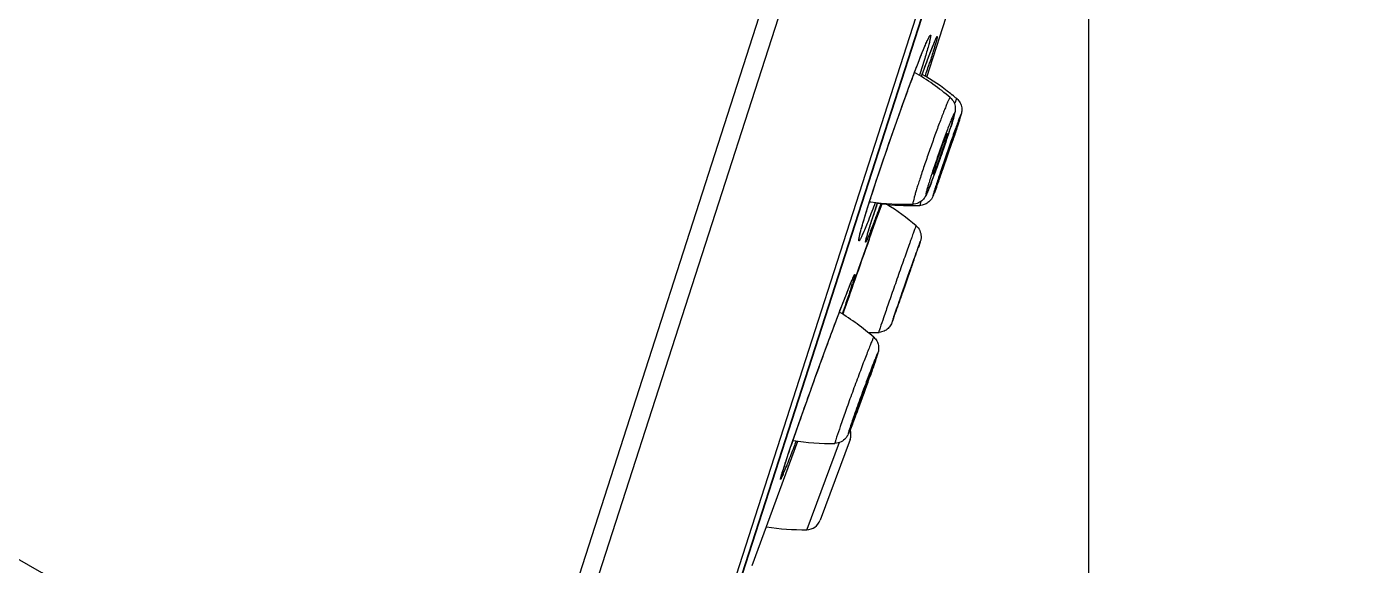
# Model space of a CAD drawing. Extents: x 19044 to 19885, y -10133 to -9539.
# Drawn here: x 19241.84 to 19269.56, y -9968.06 to -9956.82 of the extents above; entities that cross this region are included whole.
import ezdxf

# ---------------------------------------------------------------- set-up
doc = ezdxf.new("R2010")
doc.units = 0
doc.header["$LTSCALE"] = 7
doc.header["$MEASUREMENT"] = 0
for name, color, linetype in [('D', 2, 'CONTINUOUS'), ('KP0220101-1_DXF_CONTINUOUS_LINE', 7, 'CONTINUOUS'), ('KP0220102-FADXF_CONTINUOUS_LINE', 7, 'CONTINUOUS'), ('KP0220103-TPDXF_CONTINUOUS_LINE', 7, 'CONTINUOUS')]:
    doc.layers.add(name, color=color, linetype=linetype)

# ---------------------------------------------------------------- blocks, each defined once
blk = doc.blocks.new('A$C57544C0A')
at = {"layer": 'D'}
for p, q in [((-27.822, -37.043), (-43.751, -86.425)), ((-27.489, -37.271), (-43.347, -86.435)), ((-25.784, -40.883), (-39.853, -84.5))]:
    blk.add_line(p, q, dxfattribs=at)
at = {"layer": 'KP0220101-1_DXF_CONTINUOUS_LINE', "color": 7, "linetype": 'Continuous'}
blk.add_line((-25.765, -41.176), (-39.666, -84.273), dxfattribs=at)
blk.add_arc((-243.615, -409.62), 380, 58.26736, 70.70934, dxfattribs=at)
at = {"layer": 'KP0220102-FADXF_CONTINUOUS_LINE', "color": 7, "linetype": 'Continuous'}
for p, q in [((-39.311, -83.226), (-26.088, -42.234)), ((-34.69, -70.45), (-34.034, -68.419)), ((-34.759, -69.875), (-34.744, -69.838)), ((-34.744, -69.838), (-34.729, -69.803)), ((-34.729, -69.803), (-34.715, -69.771)), ((-34.715, -69.771), (-34.703, -69.743)), ((-34.703, -69.743), (-34.692, -69.718)), ((-34.692, -69.718), (-34.687, -69.706)), ((-34.687, -69.706), (-34.682, -69.695)), ((-34.682, -69.695), (-34.677, -69.685)), ((-34.677, -69.685), (-34.673, -69.676)), ((-34.673, -69.676), (-34.669, -69.668)), ((-34.669, -69.668), (-34.665, -69.66)), ((-34.665, -69.66), (-34.661, -69.654)), ((-34.661, -69.654), (-34.659, -69.648)), ((-34.659, -69.648), (-34.656, -69.643)), ((-34.656, -69.643), (-34.654, -69.639)), ((-34.654, -69.639), (-34.652, -69.636)), ((-34.652, -69.636), (-34.651, -69.635)), ((-34.583, -69.85), (-34.562, -69.798)), ((-34.562, -69.798), (-34.55, -69.768)), ((-34.55, -69.768), (-34.539, -69.741)), ((-34.539, -69.741), (-34.529, -69.718)), ((-34.529, -69.718), (-34.521, -69.697)), ((-34.521, -69.697), (-34.517, -69.689)), ((-34.517, -69.689), (-34.514, -69.68)), ((-34.514, -69.68), (-34.51, -69.673)), ((-34.51, -69.673), (-34.507, -69.667)), ((-34.507, -69.667), (-34.505, -69.661)), ((-34.505, -69.661), (-34.503, -69.656)), ((-34.503, -69.656), (-34.501, -69.652)), ((-34.501, -69.652), (-34.499, -69.649)), ((-34.499, -69.649), (-34.499, -69.648)), ((-34.885, -70.192), (-34.842, -70.082)), ((-34.842, -70.082), (-34.812, -70.006)), ((-34.812, -70.006), (-34.785, -69.937)), ((-34.785, -69.937), (-34.759, -69.875)), ((-34.738, -70.26), (-34.681, -70.108)), ((-34.681, -70.108), (-34.641, -70.002)), ((-34.641, -70.002), (-34.606, -69.91)), ((-34.606, -69.91), (-34.583, -69.85)), ((-34.982, -70.447), (-34.932, -70.314)), ((-34.932, -70.314), (-34.885, -70.192)), ((-34.803, -70.438), (-34.738, -70.26)), ((-35.121, -70.823), (-35.049, -70.628)), ((-35.049, -70.628), (-34.982, -70.447)), ((-35.197, -71.033), (-35.121, -70.823)), ((-35.276, -71.254), (-35.197, -71.033)), ((-35.441, -71.723), (-35.358, -71.485)), ((-35.358, -71.485), (-35.276, -71.254)), ((-35.525, -71.966), (-35.441, -71.723)), ((-35.608, -72.21), (-35.525, -71.966)), ((-35.689, -72.452), (-35.608, -72.21)), ((-35.752, -72.641), (-35.689, -72.452)), ((-35.87, -73.004), (-35.812, -72.825)), ((-35.812, -72.825), (-35.752, -72.641)), ((-35.953, -73.267), (-35.919, -73.157)), ((-35.919, -73.157), (-35.87, -73.004)), ((-35.789, -73.287), (-35.732, -73.113)), ((-35.732, -73.113), (-35.719, -73.071)), ((-35.685, -73.258), (-35.625, -73.094)), ((-35.681, -73.247), (-35.626, -73.094)), ((-36.022, -73.497), (-36.004, -73.435)), ((-36.004, -73.435), (-35.984, -73.367)), ((-35.984, -73.367), (-35.953, -73.267)), ((-35.892, -73.836), (-35.744, -73.421)), ((-35.87, -73.539), (-35.836, -73.431)), ((-35.836, -73.431), (-35.789, -73.287)), ((-35.835, -73.677), (-35.681, -73.247)), ((-35.744, -73.421), (-35.732, -73.389)), ((-35.732, -73.389), (-35.685, -73.258)), ((-36.107, -74.438), (-35.835, -73.677)), ((-36.086, -73.732), (-36.084, -73.722)), ((-36.084, -73.722), (-36.081, -73.712)), ((-36.081, -73.712), (-36.078, -73.7)), ((-36.078, -73.7), (-36.072, -73.676)), ((-36.072, -73.676), (-36.065, -73.649)), ((-36.065, -73.649), (-36.057, -73.62)), ((-36.057, -73.62), (-36.048, -73.588)), ((-36.048, -73.588), (-36.038, -73.554)), ((-36.038, -73.554), (-36.022, -73.497)), ((-35.93, -73.737), (-35.919, -73.701)), ((-35.919, -73.701), (-35.907, -73.659)), ((-35.907, -73.659), (-35.892, -73.611)), ((-35.892, -73.611), (-35.87, -73.539)), ((-36.1, -73.797), (-36.099, -73.795)), ((-36.1, -73.797), (-36.1, -73.797)), ((-36.099, -73.792), (-36.098, -73.789)), ((-36.099, -73.795), (-36.099, -73.792)), ((-36.098, -73.784), (-36.097, -73.779)), ((-36.098, -73.789), (-36.098, -73.784)), ((-36.097, -73.779), (-36.095, -73.773)), ((-36.095, -73.773), (-36.094, -73.766)), ((-36.094, -73.766), (-36.092, -73.758)), ((-36.092, -73.758), (-36.091, -73.75)), ((-36.091, -73.75), (-36.089, -73.742)), ((-36.089, -73.742), (-36.086, -73.732)), ((-35.958, -73.841), (-35.957, -73.838)), ((-35.958, -73.843), (-35.958, -73.841)), ((-35.958, -73.843), (-35.958, -73.844)), ((-35.958, -73.844), (-35.958, -73.843)), ((-35.958, -73.844), (-35.958, -73.844)), ((-35.957, -73.838), (-35.956, -73.835)), ((-35.956, -73.835), (-35.955, -73.831)), ((-35.955, -73.831), (-35.954, -73.826)), ((-35.954, -73.826), (-35.953, -73.821)), ((-35.953, -73.821), (-35.952, -73.815)), ((-35.952, -73.815), (-35.95, -73.809)), ((-35.95, -73.809), (-35.946, -73.794)), ((-35.946, -73.794), (-35.941, -73.777)), ((-35.941, -73.777), (-35.936, -73.758)), ((-35.936, -73.758), (-35.93, -73.737)), ((-36.286, -74.943), (-36.107, -74.438)), ((-36.334, -74.889), (-36.304, -74.814)), ((-36.304, -74.814), (-36.283, -74.763)), ((-36.283, -74.763), (-36.269, -74.729)), ((-36.269, -74.729), (-36.257, -74.7)), ((-36.257, -74.7), (-36.249, -74.682)), ((-36.249, -74.682), (-36.243, -74.666)), ((-36.243, -74.666), (-36.236, -74.652)), ((-36.236, -74.652), (-36.231, -74.64)), ((-36.231, -74.64), (-36.228, -74.634)), ((-36.228, -74.634), (-36.226, -74.629)), ((-36.226, -74.629), (-36.224, -74.625)), ((-36.224, -74.625), (-36.222, -74.621)), ((-36.222, -74.621), (-36.221, -74.618)), ((-36.221, -74.618), (-36.219, -74.615)), ((-36.219, -74.615), (-36.218, -74.613)), ((-36.218, -74.613), (-36.218, -74.612)), ((-36.445, -75.396), (-36.286, -74.943)), ((-36.423, -75.118), (-36.368, -74.975)), ((-36.368, -74.975), (-36.334, -74.889)), ((-36.582, -75.536), (-36.497, -75.311)), ((-36.497, -75.311), (-36.423, -75.118)), ((-36.678, -75.791), (-36.582, -75.536)), ((-36.782, -76.072), (-36.678, -75.791)), ((-36.893, -76.375), (-36.782, -76.072)), ((-37.01, -76.695), (-36.893, -76.375)), ((-37.114, -76.983), (-37.01, -76.695)), ((-37.218, -77.273), (-37.114, -76.983)), ((-37.319, -77.559), (-37.218, -77.273)), ((-37.415, -77.833), (-37.319, -77.559)), ((-37.492, -78.054), (-37.415, -77.833)), ((-38.333, -80.637), (-37.38, -78.045)), ((-37.561, -78.256), (-37.492, -78.054)), ((-37.648, -78.515), (-37.612, -78.407)), ((-37.612, -78.407), (-37.561, -78.256)), ((-37.712, -78.718), (-37.706, -78.699)), ((-37.706, -78.699), (-37.696, -78.666)), ((-37.696, -78.666), (-37.684, -78.628)), ((-37.684, -78.628), (-37.67, -78.583)), ((-37.673, -78.591), (-37.67, -78.584)), ((-37.67, -78.583), (-37.648, -78.515)), ((-37.733, -78.792), (-37.732, -78.79)), ((-37.733, -78.794), (-37.733, -78.792)), ((-37.733, -78.793), (-37.733, -78.794)), ((-37.733, -78.794), (-37.733, -78.795)), ((-37.733, -78.795), (-37.733, -78.794)), ((-37.732, -78.787), (-37.731, -78.784)), ((-37.732, -78.79), (-37.732, -78.787)), ((-37.731, -78.784), (-37.73, -78.78)), ((-37.73, -78.78), (-37.728, -78.775)), ((-37.728, -78.775), (-37.727, -78.77)), ((-37.727, -78.77), (-37.725, -78.764)), ((-37.725, -78.764), (-37.722, -78.751)), ((-37.722, -78.751), (-37.717, -78.736)), ((-37.717, -78.736), (-37.712, -78.718))]:
    blk.add_line(p, q, dxfattribs=at)
for centre, radius, start, end in [((-73.923, -57.468), 41.287, 341.7047, 342.1123), ((3.294, -85.965), 41.088, 161.7118, 162.1126), ((253.965, -177.532), 307.848, 160.31537, 160.48248), ((206.438, -160.716), 257.433, 160.47612, 160.64476), ((-45.275, -71.908), 9.47, 342.1008, 342.5244), ((-33.172, -80.093), 4.745, 162.7728, 163.2517), ((-29.83, -81.129), 8.243, 162.0664, 162.7739), ((-42.417, -76.721), 5.139, 336.8777, 337.415), ((-23.469, -83.176), 14.925, 161.7613, 162.0813)]:
    blk.add_arc(centre, radius, start, end, dxfattribs=at)
for points, knots in [([(-35.844, -72.921), (-35.75, -72.63), (-35.548, -72.027), (-35.288, -71.282), (-35.076, -70.699), (-34.935, -70.321), (-34.815, -70.01), (-34.74, -69.827), (-34.707, -69.75)], [0, 0, 0, 0, 0.272268, 0.565604, 0.70269, 0.824499, 0.925203, 1, 1, 1, 1]), ([(-34.655, -69.795), (-34.68, -69.883), (-34.74, -70.089), (-34.805, -70.295), (-34.842, -70.412)], [0, 0, 0, 0, 0.428359, 1, 1, 1, 1]), ([(-34.803, -70.437), (-34.754, -70.303), (-34.67, -70.075), (-34.583, -69.849), (-34.546, -69.756)], [0, 0, 0, 0, 0.586675, 1, 1, 1, 1]), ([(-34.707, -69.75), (-34.701, -69.735), (-34.689, -69.708), (-34.672, -69.671), (-34.657, -69.64), (-34.644, -69.614), (-34.633, -69.595), (-34.625, -69.583), (-34.62, -69.577), (-34.617, -69.574), (-34.614, -69.573), (-34.612, -69.574), (-34.61, -69.576), (-34.609, -69.583), (-34.61, -69.603), (-34.618, -69.644), (-34.633, -69.711), (-34.647, -69.764), (-34.655, -69.795)], [0, 0, 0, 0, 0.110129, 0.205851, 0.286878, 0.352989, 0.404116, 0.440306, 0.452911, 0.462042, 0.468195, 0.472945, 0.479057, 0.488118, 0.516754, 0.618663, 0.780254, 1, 1, 1, 1]), ([(-34.522, -69.798), (-34.529, -69.822), (-34.564, -69.94), (-34.602, -70.057), (-34.632, -70.15)], [0, 0, 0, 0, 0.206005, 1, 1, 1, 1]), ([(-34.546, -69.756), (-34.54, -69.743), (-34.531, -69.719), (-34.517, -69.686), (-34.505, -69.658), (-34.495, -69.636), (-34.487, -69.621), (-34.482, -69.612), (-34.479, -69.607), (-34.477, -69.603), (-34.475, -69.601), (-34.473, -69.599), (-34.472, -69.601), (-34.472, -69.603), (-34.471, -69.606), (-34.472, -69.611), (-34.473, -69.621), (-34.477, -69.636), (-34.485, -69.669), (-34.5, -69.723), (-34.513, -69.771), (-34.522, -69.798)], [0, 0, 0, 0, 0.109745, 0.204748, 0.284794, 0.349676, 0.399234, 0.418261, 0.433466, 0.444886, 0.452622, 0.457061, 0.460255, 0.465865, 0.474994, 0.487861, 0.504531, 0.549351, 0.609495, 0.775204, 1, 1, 1, 1]), ([(-36.068, -73.656), (-36.04, -73.552), (-35.966, -73.306), (-35.889, -73.062), (-35.844, -72.921)], [0, 0, 0, 0, 0.421189, 1, 1, 1, 1]), ([(-35.766, -73.066), (-35.813, -73.191), (-35.895, -73.406), (-35.982, -73.618), (-36.02, -73.706)], [0, 0, 0, 0, 0.58224, 1, 1, 1, 1]), ([(-35.65, -73.092), (-35.694, -73.214), (-35.772, -73.425), (-35.853, -73.635), (-35.888, -73.722)], [0, 0, 0, 0, 0.580185, 1, 1, 1, 1]), ([(-35.919, -73.699), (-35.912, -73.675), (-35.876, -73.556), (-35.838, -73.438), (-35.808, -73.345)], [0, 0, 0, 0, 0.20551, 1, 1, 1, 1]), ([(-36.02, -73.706), (-36.026, -73.72), (-36.037, -73.745), (-36.053, -73.779), (-36.067, -73.808), (-36.079, -73.831), (-36.089, -73.849), (-36.096, -73.859), (-36.101, -73.865), (-36.104, -73.867), (-36.107, -73.868), (-36.109, -73.867), (-36.11, -73.864), (-36.111, -73.858), (-36.11, -73.839), (-36.103, -73.799), (-36.089, -73.735), (-36.076, -73.685), (-36.068, -73.656)], [0, 0, 0, 0, 0.108915, 0.203344, 0.283086, 0.347959, 0.397832, 0.432782, 0.444825, 0.45349, 0.459388, 0.46432, 0.470939, 0.480597, 0.510464, 0.614618, 0.778288, 1, 1, 1, 1]), ([(-35.888, -73.722), (-35.898, -73.748), (-35.913, -73.784), (-35.931, -73.828), (-35.942, -73.852), (-35.95, -73.869), (-35.956, -73.88), (-35.959, -73.885), (-35.962, -73.89), (-35.964, -73.893), (-35.966, -73.894), (-35.968, -73.895), (-35.968, -73.892), (-35.969, -73.888), (-35.967, -73.878), (-35.964, -73.862), (-35.959, -73.84), (-35.952, -73.813), (-35.939, -73.765), (-35.927, -73.727), (-35.919, -73.699)], [0, 0, 0, 0, 0.211719, 0.295269, 0.363676, 0.416767, 0.437543, 0.454478, 0.467592, 0.476945, 0.482732, 0.48594, 0.490169, 0.497667, 0.523823, 0.565306, 0.622136, 0.694221, 0.781381, 1, 1, 1, 1]), ([(-37.644, -78.505), (-37.603, -78.378), (-37.505, -78.09), (-37.272, -77.423), (-37.01, -76.693), (-36.739, -75.955), (-36.554, -75.457), (-36.399, -75.052), (-36.306, -74.818), (-36.266, -74.722)], [0, 0, 0, 0, 0.099284, 0.226668, 0.526575, 0.676779, 0.812152, 0.922622, 1, 1, 1, 1]), ([(-36.263, -74.818), (-36.276, -74.857), (-36.338, -75.048), (-36.403, -75.238), (-36.456, -75.389)], [0, 0, 0, 0, 0.201159, 1, 1, 1, 1]), ([(-36.266, -74.722), (-36.257, -74.698), (-36.243, -74.666), (-36.226, -74.626), (-36.215, -74.604), (-36.208, -74.589), (-36.203, -74.58), (-36.2, -74.575), (-36.198, -74.571), (-36.196, -74.569), (-36.194, -74.567), (-36.192, -74.567), (-36.192, -74.57), (-36.192, -74.572), (-36.193, -74.577), (-36.194, -74.585), (-36.197, -74.599), (-36.203, -74.62), (-36.21, -74.645), (-36.223, -74.69), (-36.234, -74.726), (-36.242, -74.752)], [0, 0, 0, 0, 0.208754, 0.290721, 0.357519, 0.409012, 0.428988, 0.44511, 0.457404, 0.46595, 0.471003, 0.47394, 0.478665, 0.486825, 0.498718, 0.514427, 0.557367, 0.615667, 0.689259, 0.778035, 1, 1, 1, 1]), ([(-37.417, -78.041), (-37.433, -78.084), (-37.491, -78.236), (-37.55, -78.388), (-37.593, -78.497)], [0, 0, 0, 0, 0.281838, 1, 1, 1, 1]), ([(-37.593, -78.497), (-37.6, -78.516), (-37.626, -78.582), (-37.653, -78.647), (-37.672, -78.694)], [0, 0, 0, 0, 0.285854, 1, 1, 1, 1]), ([(-37.691, -78.739), (-37.698, -78.754), (-37.707, -78.776), (-37.719, -78.802), (-37.726, -78.817), (-37.732, -78.828), (-37.736, -78.835), (-37.739, -78.839), (-37.74, -78.841), (-37.742, -78.842), (-37.744, -78.842), (-37.744, -78.838), (-37.743, -78.829), (-37.739, -78.813), (-37.735, -78.794), (-37.727, -78.765), (-37.72, -78.742), (-37.715, -78.726)], [0, 0, 0, 0, 0.213537, 0.297739, 0.366762, 0.420539, 0.459054, 0.472641, 0.48254, 0.488983, 0.492877, 0.504243, 0.529613, 0.625743, 0.696675, 0.782771, 1, 1, 1, 1])]:
    blk.add_open_spline(points, degree=3, knots=knots, dxfattribs=at)
at = {"layer": 'KP0220103-TPDXF_CONTINUOUS_LINE', "color": 7, "linetype": 'Continuous'}
for p, q in [((-35.665, -75.68), (-35.686, -75.743)), ((-36.521, -78.076), (-37.195, -79.891)), ((-36.292, -78.01), (-36.918, -79.696))]:
    blk.add_line(p, q, dxfattribs=at)
for centre, radius, start, end in [((-37.449, -74.685), 5.005, 49.5444, 59.9836), ((-37.294, -74.725), 5.006, 51.695, 59.9382), ((-37.291, -74.72), 5, 51.2028, 51.6905), ((-37.288, -74.716), 4.995, 49.8427, 51.2029), ((-22.414, -76.046), 12.673, 158.8813, 159.5069), ((-45.302, -68.001), 11.649, 342.1113, 342.7508), ((-45.91, -67.797), 12.289, 342.1099, 342.5059), ((-81.416, -55.841), 49.879, 340.6069, 341.3759), ((-55.129, -64.774), 21.992, 340.9812, 341.5889), ((-51.616, -65.944), 18.289, 341.5911, 341.837), ((-48.993, -66.811), 15.526, 341.8471, 342.1153), ((-48.839, -66.854), 15.367, 341.8316, 342.1196), ((-58.136, -63.745), 25.17, 340.5109, 340.9962), ((-56.722, -64.247), 23.67, 339.9372, 340.5153), ((-48.183, -67.392), 14.57, 338.871, 339.6425), ((-52.863, -65.652), 19.562, 339.633, 339.9243), ((-66.917, -60.941), 34.509, 340.2216, 340.601), ((-35.144, -68.111), 4.993, 261.471, 261.7349), ((-35.143, -68.1), 5.004, 261.7449, 271.8593), ((-35.021, -68.125), 5.006, 261.9532, 270.3057), ((-38.165, -77.36), 5.007, 49.518, 58.1939), ((-35.022, -68.13), 5.001, 270.3104, 270.4764), ((-35.022, -68.135), 4.996, 270.4762, 272.1557), ((-26.597, -76.984), 8.797, 159.6397, 160.0983), ((-85.297, -56.837), 53.271, 340.7311, 341.202), ((-105.558, -50.189), 74.591, 340.21991, 340.54012), ((-39.099, -79.643), 5.008, 48.7601, 58.9146), ((-35.854, -70.775), 5.003, 269.3012, 269.9742), ((-35.854, -70.781), 4.998, 269.9739, 271.8192), ((-35.705, -75.48), 0.297, 271.8222, 274.2331), ((-28.278, -79.348), 8.077, 158.076, 158.424), ((-75.814, -62.495), 42.388, 339.465, 340.3929), ((-36.573, -77.906), 0.3, 339.6221, 19.5078), ((-36.7, -73.084), 5.008, 260.9995, 271.0566), ((-37.199, -79.592), 0.3, 270.7755, 339.6221), ((-37.263, -74.892), 5, 261.0959, 270.7755)]:
    blk.add_arc(centre, radius, start, end, dxfattribs=at)
for points, knots in [([(-34.202, -70.877), (-34.203, -70.876), (-34.205, -70.877), (-34.208, -70.88), (-34.212, -70.886), (-34.218, -70.896), (-34.226, -70.912), (-34.237, -70.933), (-34.254, -70.971), (-34.279, -71.03), (-34.314, -71.114), (-34.353, -71.214), (-34.397, -71.329), (-34.445, -71.456), (-34.496, -71.594), (-34.566, -71.789), (-34.654, -72.037), (-34.754, -72.328), (-34.817, -72.519), (-34.846, -72.61)], [0, 0, 0, 0, 0.001792, 0.003534, 0.005963, 0.012952, 0.022804, 0.035499, 0.051002, 0.090119, 0.139444, 0.198071, 0.264909, 0.338714, 0.418109, 0.501614, 0.674673, 0.845015, 1, 1, 1, 1]), ([(-34.202, -70.877), (-34.171, -70.903), (-34.132, -70.953), (-34.104, -71.027), (-34.095, -71.081), (-34.095, -71.127), (-34.1, -71.171), (-34.109, -71.218), (-34.124, -71.273), (-34.149, -71.365), (-34.172, -71.438), (-34.189, -71.491)], [0, 0, 0, 0, 0.185253, 0.276378, 0.362452, 0.433246, 0.48536, 0.565155, 0.648797, 0.748012, 1, 1, 1, 1]), ([(-34.066, -70.898), (-34.067, -70.898), (-34.069, -70.901), (-34.071, -70.905), (-34.075, -70.914), (-34.08, -70.925), (-34.087, -70.94), (-34.098, -70.968), (-34.107, -70.99), (-34.113, -71.006)], [0, 0, 0, 0, 0.015823, 0.061823, 0.139747, 0.249503, 0.390816, 0.563367, 1, 1, 1, 1]), ([(-34.066, -70.898), (-34.037, -70.923), (-33.989, -70.983), (-33.957, -71.086), (-33.96, -71.169), (-33.973, -71.225), (-33.985, -71.268), (-34.006, -71.338), (-34.025, -71.395), (-34.038, -71.437)], [0, 0, 0, 0, 0.195401, 0.388535, 0.545784, 0.620189, 0.689107, 0.773725, 1, 1, 1, 1]), ([(-34.04, -71.442), (-34.034, -71.425), (-34.024, -71.392), (-34.009, -71.346), (-33.997, -71.307), (-33.989, -71.28), (-33.984, -71.261), (-33.981, -71.25), (-33.979, -71.241), (-33.977, -71.235), (-33.976, -71.23), (-33.976, -71.227), (-33.976, -71.226), (-33.977, -71.225), (-33.978, -71.228), (-33.98, -71.23), (-33.983, -71.236), (-33.986, -71.243), (-33.99, -71.253), (-33.994, -71.264), (-34.002, -71.283), (-34.013, -71.311), (-34.028, -71.351), (-34.046, -71.398), (-34.065, -71.451), (-34.113, -71.583), (-34.193, -71.807), (-34.301, -72.119), (-34.404, -72.424), (-34.469, -72.62), (-34.498, -72.708)], [0, 0, 0, 0, 0.030618, 0.05742, 0.080089, 0.098354, 0.105788, 0.11207, 0.117185, 0.121119, 0.123869, 0.124802, 0.125448, 0.125981, 0.126958, 0.12908, 0.132388, 0.136882, 0.142549, 0.149373, 0.157341, 0.17664, 0.200269, 0.227984, 0.259532, 0.294613, 0.462991, 0.656168, 0.844723, 1, 1, 1, 1]), ([(-34.178, -71.455), (-34.172, -71.436), (-34.161, -71.399), (-34.146, -71.348), (-34.133, -71.305), (-34.125, -71.273), (-34.12, -71.252), (-34.117, -71.239), (-34.114, -71.228), (-34.113, -71.219), (-34.112, -71.212), (-34.112, -71.208), (-34.113, -71.204), (-34.116, -71.204), (-34.118, -71.207), (-34.121, -71.211), (-34.125, -71.217), (-34.13, -71.226), (-34.135, -71.236), (-34.144, -71.254), (-34.156, -71.282), (-34.173, -71.321), (-34.192, -71.368), (-34.213, -71.422), (-34.228, -71.46), (-34.236, -71.48)], [0, 0, 0, 0, 0.10748, 0.202113, 0.283025, 0.349442, 0.376998, 0.400714, 0.420545, 0.436455, 0.448427, 0.456505, 0.461015, 0.46398, 0.469497, 0.478722, 0.491858, 0.508952, 0.529972, 0.554869, 0.616064, 0.69203, 0.781972, 0.884957, 1, 1, 1, 1]), ([(-34.498, -72.708), (-34.503, -72.726), (-34.514, -72.759), (-34.528, -72.804), (-34.54, -72.843), (-34.549, -72.871), (-34.554, -72.889), (-34.557, -72.9), (-34.559, -72.909), (-34.561, -72.916), (-34.562, -72.921), (-34.562, -72.923), (-34.562, -72.924), (-34.561, -72.926), (-34.56, -72.923), (-34.558, -72.921), (-34.555, -72.915), (-34.552, -72.908), (-34.548, -72.898), (-34.543, -72.887), (-34.536, -72.868), (-34.525, -72.839), (-34.51, -72.8), (-34.492, -72.753), (-34.473, -72.7), (-34.425, -72.568), (-34.345, -72.343), (-34.237, -72.032), (-34.133, -71.727), (-34.069, -71.531), (-34.04, -71.442)], [0, 0, 0, 0, 0.030618, 0.05742, 0.080089, 0.098354, 0.105788, 0.11207, 0.117185, 0.121119, 0.123869, 0.124802, 0.125448, 0.125981, 0.126958, 0.12908, 0.132388, 0.136882, 0.142549, 0.149373, 0.157341, 0.17664, 0.200269, 0.227984, 0.259532, 0.294613, 0.462991, 0.656168, 0.844723, 1, 1, 1, 1]), ([(-34.038, -71.437), (-34.046, -71.461), (-34.082, -71.572), (-34.119, -71.683), (-34.148, -71.77)], [0, 0, 0, 0, 0.217681, 1, 1, 1, 1]), ([(-34.605, -72.526), (-34.618, -72.568), (-34.642, -72.643), (-34.67, -72.733), (-34.687, -72.794), (-34.696, -72.829), (-34.703, -72.858), (-34.708, -72.878), (-34.71, -72.892), (-34.71, -72.898), (-34.709, -72.901), (-34.706, -72.901), (-34.704, -72.899), (-34.701, -72.895), (-34.698, -72.889), (-34.694, -72.882), (-34.687, -72.868), (-34.676, -72.846), (-34.662, -72.815), (-34.646, -72.776), (-34.628, -72.731), (-34.599, -72.66), (-34.56, -72.557), (-34.509, -72.421), (-34.455, -72.272), (-34.399, -72.115), (-34.343, -71.956), (-34.29, -71.8), (-34.256, -71.698), (-34.24, -71.648)], [0, 0, 0, 0, 0.07555, 0.137834, 0.163208, 0.184444, 0.201353, 0.213816, 0.221757, 0.224049, 0.225339, 0.226258, 0.227924, 0.230652, 0.234503, 0.239494, 0.245618, 0.261214, 0.28117, 0.305335, 0.333478, 0.365345, 0.439113, 0.523965, 0.616853, 0.71443, 0.813145, 0.909489, 1, 1, 1, 1]), ([(-34.285, -71.609), (-34.342, -71.762), (-34.452, -72.067), (-34.556, -72.374), (-34.605, -72.526)], [0, 0, 0, 0, 0.504968, 1, 1, 1, 1]), ([(-34.426, -72.048), (-34.417, -72.02), (-34.397, -71.966), (-34.369, -71.887), (-34.342, -71.815), (-34.318, -71.752), (-34.3, -71.706), (-34.287, -71.676), (-34.28, -71.659), (-34.274, -71.646), (-34.269, -71.636), (-34.266, -71.631), (-34.263, -71.627), (-34.262, -71.628)], [0, 0, 0, 0, 0.194615, 0.382311, 0.555017, 0.706296, 0.830484, 0.880862, 0.922728, 0.955762, 0.979668, 0.994246, 1, 1, 1, 1]), ([(-34.415, -72.501), (-34.416, -72.501), (-34.416, -72.5), (-34.415, -72.498), (-34.415, -72.495), (-34.413, -72.49), (-34.411, -72.48), (-34.407, -72.466), (-34.401, -72.448), (-34.394, -72.427), (-34.386, -72.402), (-34.374, -72.362), (-34.355, -72.307), (-34.331, -72.234), (-34.304, -72.155), (-34.276, -72.073), (-34.248, -71.991), (-34.22, -71.912), (-34.195, -71.84), (-34.175, -71.785), (-34.161, -71.746), (-34.152, -71.721), (-34.144, -71.7), (-34.137, -71.683), (-34.131, -71.669), (-34.128, -71.66), (-34.125, -71.654), (-34.124, -71.652), (-34.123, -71.651), (-34.123, -71.65), (-34.122, -71.65)], [0, 0, 0, 0, 0.00074, 0.0026, 0.005637, 0.009851, 0.021781, 0.038319, 0.059315, 0.084534, 0.113739, 0.146676, 0.222393, 0.30879, 0.402531, 0.5, 0.597469, 0.69121, 0.777607, 0.853324, 0.886261, 0.915466, 0.940685, 0.961681, 0.978219, 0.990149, 0.994363, 0.9974, 0.99926, 1, 1, 1, 1]), ([(-34.122, -71.65), (-34.122, -71.65), (-34.122, -71.651), (-34.122, -71.652), (-34.123, -71.655), (-34.124, -71.661), (-34.127, -71.67), (-34.131, -71.685), (-34.137, -71.703), (-34.143, -71.724), (-34.151, -71.749), (-34.164, -71.789), (-34.182, -71.844), (-34.207, -71.917), (-34.233, -71.996), (-34.261, -72.078), (-34.29, -72.16), (-34.317, -72.238), (-34.343, -72.311), (-34.363, -72.366), (-34.377, -72.405), (-34.386, -72.429), (-34.394, -72.451), (-34.401, -72.468), (-34.406, -72.482), (-34.41, -72.491), (-34.413, -72.496), (-34.414, -72.499), (-34.415, -72.5), (-34.415, -72.501), (-34.415, -72.501)], [0, 0, 0, 0, 0.00074, 0.0026, 0.005637, 0.009851, 0.021781, 0.038319, 0.059315, 0.084534, 0.113739, 0.146676, 0.222393, 0.30879, 0.402531, 0.5, 0.597469, 0.69121, 0.777607, 0.853324, 0.886261, 0.915466, 0.940685, 0.961681, 0.978219, 0.990149, 0.994363, 0.9974, 0.99926, 1, 1, 1, 1]), ([(-34.262, -71.628), (-34.261, -71.628), (-34.262, -71.632), (-34.262, -71.638), (-34.265, -71.649), (-34.268, -71.664), (-34.273, -71.682), (-34.282, -71.713), (-34.296, -71.76), (-34.317, -71.824), (-34.341, -71.897), (-34.367, -71.976), (-34.386, -72.03), (-34.396, -72.057)], [0, 0, 0, 0, 0.006117, 0.021075, 0.045295, 0.078569, 0.120608, 0.17109, 0.295284, 0.446345, 0.618668, 0.805883, 1, 1, 1, 1]), ([(-34.56, -72.477), (-34.56, -72.477), (-34.561, -72.473), (-34.56, -72.467), (-34.558, -72.456), (-34.554, -72.442), (-34.549, -72.424), (-34.54, -72.392), (-34.526, -72.346), (-34.506, -72.281), (-34.482, -72.208), (-34.455, -72.129), (-34.436, -72.075), (-34.426, -72.048)], [0, 0, 0, 0, 0.005753, 0.020326, 0.044221, 0.077239, 0.119089, 0.169448, 0.293598, 0.444851, 0.617557, 0.805291, 1, 1, 1, 1]), ([(-34.396, -72.057), (-34.405, -72.085), (-34.424, -72.139), (-34.453, -72.217), (-34.479, -72.289), (-34.504, -72.352), (-34.522, -72.398), (-34.534, -72.428), (-34.542, -72.445), (-34.548, -72.459), (-34.553, -72.469), (-34.556, -72.474), (-34.559, -72.477), (-34.56, -72.477)], [0, 0, 0, 0, 0.194024, 0.3812, 0.553524, 0.704612, 0.828844, 0.879344, 0.9214, 0.954689, 0.978919, 0.993882, 1, 1, 1, 1]), ([(-34.846, -72.61), (-34.858, -72.646), (-34.88, -72.714), (-34.91, -72.811), (-34.935, -72.896), (-34.955, -72.966), (-34.97, -73.023), (-34.979, -73.06), (-34.982, -73.082), (-34.984, -73.091), (-34.983, -73.097), (-34.983, -73.1), (-34.982, -73.102), (-34.981, -73.102)], [0, 0, 0, 0, 0.22142, 0.420419, 0.593411, 0.737882, 0.851788, 0.933601, 0.962124, 0.982305, 0.989331, 0.994414, 1, 1, 1, 1]), ([(-34.593, -72.644), (-34.612, -72.693), (-34.639, -72.762), (-34.675, -72.846), (-34.698, -72.897), (-34.726, -72.953), (-34.776, -73.02), (-34.863, -73.082), (-34.941, -73.101), (-34.981, -73.102)], [0, 0, 0, 0, 0.248203, 0.345957, 0.428785, 0.509841, 0.636611, 0.813957, 1, 1, 1, 1]), ([(-34.519, -72.824), (-34.528, -72.849), (-34.545, -72.893), (-34.571, -72.956), (-34.607, -73.016), (-34.664, -73.072), (-34.744, -73.115), (-34.804, -73.126), (-34.834, -73.128)], [0, 0, 0, 0, 0.169146, 0.304593, 0.432028, 0.61625, 0.807552, 1, 1, 1, 1]), ([(-34.443, -72.618), (-34.45, -72.638), (-34.475, -72.707), (-34.5, -72.775), (-34.519, -72.824)], [0, 0, 0, 0, 0.287677, 1, 1, 1, 1]), ([(-34.813, -73.045), (-34.817, -73.057), (-34.823, -73.077), (-34.829, -73.101), (-34.833, -73.115), (-34.834, -73.122), (-34.835, -73.125), (-34.834, -73.128), (-34.834, -73.128)], [0, 0, 0, 0, 0.437779, 0.751236, 0.860393, 0.937706, 0.983412, 1, 1, 1, 1]), ([(-34.915, -73.551), (-34.915, -73.551), (-34.916, -73.553), (-34.917, -73.555), (-34.919, -73.561), (-34.922, -73.567), (-34.925, -73.576), (-34.931, -73.592), (-34.94, -73.616), (-34.953, -73.651), (-34.969, -73.693), (-34.986, -73.743), (-35.007, -73.799), (-35.029, -73.861), (-35.063, -73.956), (-35.109, -74.085), (-35.168, -74.253), (-35.232, -74.432), (-35.297, -74.618), (-35.383, -74.864), (-35.482, -75.148), (-35.583, -75.439), (-35.641, -75.61), (-35.665, -75.68)], [0, 0, 0, 0, 0.000439, 0.001816, 0.004136, 0.007395, 0.011587, 0.016705, 0.029691, 0.046254, 0.066265, 0.089593, 0.116066, 0.145483, 0.177639, 0.249209, 0.328698, 0.413798, 0.502047, 0.590881, 0.760068, 0.901883, 1, 1, 1, 1]), ([(-34.915, -73.551), (-34.883, -73.579), (-34.829, -73.648), (-34.806, -73.753), (-34.812, -73.826), (-34.822, -73.866), (-34.828, -73.886), (-34.831, -73.897)], [0, 0, 0, 0, 0.337018, 0.672598, 0.830927, 0.914572, 1, 1, 1, 1]), ([(-34.868, -73.989), (-34.912, -74.11), (-35.013, -74.394), (-35.142, -74.759), (-35.251, -75.073), (-35.322, -75.277), (-35.375, -75.433), (-35.404, -75.518), (-35.414, -75.55)], [0, 0, 0, 0, 0.232352, 0.547214, 0.701831, 0.836247, 0.938638, 1, 1, 1, 1]), ([(-34.831, -73.897), (-34.834, -73.903), (-34.845, -73.939), (-34.857, -73.974), (-34.867, -74.003)], [0, 0, 0, 0, 0.184627, 1, 1, 1, 1]), ([(-34.864, -73.994), (-34.861, -73.984), (-34.851, -73.954), (-34.841, -73.924), (-34.834, -73.904)], [0, 0, 0, 0, 0.315343, 1, 1, 1, 1]), ([(-34.834, -73.904), (-34.833, -73.9), (-34.831, -73.894), (-34.829, -73.887), (-34.828, -73.884), (-34.827, -73.881), (-34.826, -73.88), (-34.827, -73.878), (-34.827, -73.88), (-34.828, -73.881), (-34.829, -73.884), (-34.831, -73.888), (-34.834, -73.896), (-34.838, -73.907), (-34.842, -73.918), (-34.844, -73.923)], [0, 0, 0, 0, 0.17627, 0.241909, 0.292451, 0.327831, 0.348019, 0.353405, 0.364516, 0.390904, 0.432633, 0.489624, 0.561781, 0.751182, 1, 1, 1, 1]), ([(-35.273, -75.152), (-35.273, -75.152), (-35.273, -75.151), (-35.273, -75.149), (-35.272, -75.147), (-35.271, -75.143), (-35.269, -75.138), (-35.267, -75.13), (-35.262, -75.118), (-35.256, -75.1), (-35.249, -75.078), (-35.241, -75.054), (-35.227, -75.014), (-35.208, -74.959), (-35.183, -74.887), (-35.156, -74.808), (-35.127, -74.726), (-35.098, -74.644), (-35.07, -74.566), (-35.045, -74.493), (-35.025, -74.438), (-35.011, -74.399), (-35.002, -74.375), (-34.995, -74.353), (-34.988, -74.336), (-34.983, -74.323), (-34.98, -74.315), (-34.979, -74.311), (-34.977, -74.307), (-34.976, -74.305), (-34.976, -74.303), (-34.975, -74.302), (-34.975, -74.302)], [0, 0, 0, 0, 0.000626, 0.002447, 0.005462, 0.009662, 0.015037, 0.021576, 0.038105, 0.059098, 0.08432, 0.113533, 0.146484, 0.222237, 0.308681, 0.402475, 0.5, 0.597525, 0.691319, 0.777763, 0.853516, 0.886467, 0.915682, 0.940906, 0.961902, 0.978432, 0.984971, 0.990344, 0.994542, 0.997555, 0.999374, 1, 1, 1, 1]), ([(-34.975, -74.302), (-34.975, -74.302), (-34.976, -74.304), (-34.976, -74.305), (-34.977, -74.308), (-34.978, -74.311), (-34.979, -74.316), (-34.982, -74.324), (-34.986, -74.336), (-34.992, -74.354), (-34.999, -74.376), (-35.008, -74.4), (-35.021, -74.44), (-35.04, -74.495), (-35.065, -74.568), (-35.093, -74.646), (-35.122, -74.728), (-35.15, -74.81), (-35.178, -74.888), (-35.204, -74.961), (-35.223, -75.016), (-35.237, -75.055), (-35.246, -75.079), (-35.254, -75.101), (-35.26, -75.118), (-35.265, -75.131), (-35.268, -75.139), (-35.27, -75.143), (-35.271, -75.147), (-35.272, -75.15), (-35.273, -75.151), (-35.273, -75.152), (-35.273, -75.152)], [0, 0, 0, 0, 0.000626, 0.002447, 0.005462, 0.009662, 0.015037, 0.021576, 0.038105, 0.059098, 0.08432, 0.113533, 0.146484, 0.222237, 0.308681, 0.402475, 0.5, 0.597525, 0.691319, 0.777763, 0.853516, 0.886467, 0.915682, 0.940906, 0.961902, 0.978432, 0.984971, 0.990344, 0.994542, 0.997555, 0.999374, 1, 1, 1, 1]), ([(-35.368, -75.431), (-35.379, -75.462), (-35.394, -75.503), (-35.412, -75.552), (-35.424, -75.583), (-35.446, -75.634), (-35.496, -75.699), (-35.581, -75.756), (-35.649, -75.773), (-35.683, -75.775)], [0, 0, 0, 0, 0.194632, 0.262393, 0.314477, 0.395655, 0.590905, 0.795025, 1, 1, 1, 1]), ([(-35.798, -75.877), (-35.798, -75.877), (-35.8, -75.878), (-35.802, -75.882), (-35.808, -75.892), (-35.816, -75.91), (-35.828, -75.935), (-35.841, -75.967), (-35.858, -76.007), (-35.876, -76.053), (-35.906, -76.127), (-35.948, -76.234), (-36.002, -76.377), (-36.063, -76.537), (-36.127, -76.709), (-36.194, -76.889), (-36.282, -77.13), (-36.384, -77.412), (-36.487, -77.708), (-36.548, -77.885), (-36.572, -77.961)], [0, 0, 0, 0, 0.000531, 0.00182, 0.007062, 0.015893, 0.028281, 0.044155, 0.063393, 0.085867, 0.111432, 0.171069, 0.240669, 0.318293, 0.401797, 0.488868, 0.577093, 0.747269, 0.893593, 1, 1, 1, 1]), ([(-35.798, -75.877), (-35.772, -75.899), (-35.729, -75.952), (-35.696, -76.045), (-35.693, -76.127), (-35.702, -76.173), (-35.706, -76.189)], [0, 0, 0, 0, 0.295761, 0.588684, 0.852916, 1, 1, 1, 1]), ([(-35.686, -75.743), (-35.687, -75.748), (-35.69, -75.756), (-35.693, -75.765), (-35.694, -75.771), (-35.695, -75.774), (-35.695, -75.775), (-35.696, -75.776), (-35.695, -75.776)], [0, 0, 0, 0, 0.437986, 0.751175, 0.860626, 0.938488, 0.984721, 1, 1, 1, 1]), ([(-35.741, -76.305), (-35.739, -76.297), (-35.734, -76.282), (-35.727, -76.261), (-35.722, -76.243), (-35.718, -76.229), (-35.716, -76.219), (-35.714, -76.213), (-35.714, -76.21), (-35.714, -76.208), (-35.713, -76.206), (-35.714, -76.205), (-35.715, -76.206), (-35.716, -76.207), (-35.718, -76.21), (-35.72, -76.213), (-35.723, -76.219), (-35.727, -76.229), (-35.734, -76.243), (-35.741, -76.261), (-35.754, -76.291), (-35.764, -76.315), (-35.771, -76.333)], [0, 0, 0, 0, 0.104957, 0.19571, 0.271832, 0.332902, 0.378534, 0.395514, 0.408621, 0.417894, 0.423467, 0.426137, 0.429918, 0.437175, 0.448235, 0.463163, 0.481961, 0.531101, 0.595484, 0.674903, 0.769104, 1, 1, 1, 1]), ([(-35.706, -76.189), (-35.708, -76.197), (-35.718, -76.232), (-35.729, -76.267), (-35.738, -76.294)], [0, 0, 0, 0, 0.220727, 1, 1, 1, 1]), ([(-36.304, -77.795), (-36.308, -77.806), (-36.314, -77.826), (-36.322, -77.853), (-36.328, -77.871), (-36.33, -77.882), (-36.332, -77.887), (-36.332, -77.891), (-36.332, -77.893), (-36.332, -77.894), (-36.331, -77.894), (-36.33, -77.893), (-36.329, -77.892), (-36.327, -77.889), (-36.325, -77.883), (-36.321, -77.876), (-36.315, -77.864), (-36.306, -77.844), (-36.294, -77.814), (-36.28, -77.779), (-36.263, -77.737), (-36.244, -77.689), (-36.215, -77.615), (-36.175, -77.511), (-36.124, -77.375), (-36.069, -77.229), (-36.013, -77.076), (-35.94, -76.876), (-35.859, -76.648), (-35.797, -76.472), (-35.771, -76.393)], [0, 0, 0, 0, 0.020522, 0.036965, 0.04916, 0.053615, 0.056967, 0.059222, 0.060413, 0.060689, 0.06098, 0.061482, 0.06224, 0.064567, 0.067993, 0.072513, 0.07812, 0.092554, 0.111204, 0.133904, 0.160451, 0.190637, 0.224202, 0.300281, 0.386126, 0.478815, 0.575203, 0.672023, 0.853903, 1, 1, 1, 1]), ([(-35.789, -76.378), (-35.832, -76.487), (-35.926, -76.733), (-36.066, -77.111), (-36.195, -77.474), (-36.274, -77.7), (-36.304, -77.795)], [0, 0, 0, 0, 0.232787, 0.524043, 0.80249, 1, 1, 1, 1]), ([(-35.77, -76.393), (-35.778, -76.416), (-35.816, -76.525), (-35.854, -76.634), (-35.884, -76.719)], [0, 0, 0, 0, 0.216009, 1, 1, 1, 1]), ([(-35.771, -76.393), (-35.768, -76.385), (-35.758, -76.356), (-35.748, -76.326), (-35.741, -76.305)], [0, 0, 0, 0, 0.277199, 1, 1, 1, 1]), ([(-35.738, -76.294), (-35.74, -76.301), (-35.751, -76.334), (-35.762, -76.367), (-35.77, -76.393)], [0, 0, 0, 0, 0.22256, 1, 1, 1, 1]), ([(-36.177, -77.472), (-36.178, -77.472), (-36.178, -77.471), (-36.178, -77.47), (-36.177, -77.467), (-36.176, -77.461), (-36.173, -77.452), (-36.169, -77.438), (-36.163, -77.42), (-36.156, -77.398), (-36.148, -77.373), (-36.134, -77.334), (-36.115, -77.279), (-36.089, -77.206), (-36.061, -77.128), (-36.032, -77.047), (-36.002, -76.965), (-35.972, -76.887), (-35.945, -76.815), (-35.924, -76.761), (-35.909, -76.722), (-35.9, -76.698), (-35.891, -76.677), (-35.884, -76.659), (-35.878, -76.646), (-35.874, -76.637), (-35.871, -76.632), (-35.87, -76.629), (-35.869, -76.628), (-35.869, -76.627), (-35.868, -76.627)], [0, 0, 0, 0, 0.000782, 0.00266, 0.005707, 0.009928, 0.021865, 0.038406, 0.059402, 0.08462, 0.113821, 0.146753, 0.222455, 0.308833, 0.402553, 0.5, 0.597447, 0.691167, 0.777545, 0.853247, 0.886179, 0.91538, 0.940598, 0.961594, 0.978135, 0.990072, 0.994293, 0.99734, 0.999218, 1, 1, 1, 1]), ([(-35.868, -76.627), (-35.868, -76.627), (-35.868, -76.628), (-35.868, -76.63), (-35.869, -76.633), (-35.87, -76.638), (-35.873, -76.648), (-35.877, -76.662), (-35.883, -76.68), (-35.89, -76.701), (-35.898, -76.726), (-35.912, -76.765), (-35.931, -76.821), (-35.957, -76.893), (-35.985, -76.971), (-36.014, -77.053), (-36.044, -77.134), (-36.073, -77.212), (-36.1, -77.284), (-36.121, -77.339), (-36.137, -77.377), (-36.146, -77.402), (-36.155, -77.423), (-36.162, -77.44), (-36.168, -77.454), (-36.172, -77.463), (-36.174, -77.468), (-36.176, -77.47), (-36.177, -77.472), (-36.177, -77.472), (-36.177, -77.472)], [0, 0, 0, 0, 0.000782, 0.00266, 0.005707, 0.009928, 0.021865, 0.038406, 0.059402, 0.08462, 0.113821, 0.146753, 0.222455, 0.308833, 0.402553, 0.5, 0.597447, 0.691167, 0.777545, 0.853247, 0.886179, 0.91538, 0.940598, 0.961594, 0.978135, 0.990072, 0.994293, 0.99734, 0.999218, 1, 1, 1, 1]), ([(-36.12, -77.364), (-36.131, -77.394), (-36.172, -77.502), (-36.213, -77.611), (-36.244, -77.689)], [0, 0, 0, 0, 0.277987, 1, 1, 1, 1]), ([(-36.244, -77.689), (-36.262, -77.735), (-36.292, -77.812), (-36.325, -77.888), (-36.34, -77.918)], [0, 0, 0, 0, 0.598261, 1, 1, 1, 1]), ([(-36.572, -77.961), (-36.578, -77.979), (-36.586, -78.006), (-36.596, -78.038), (-36.601, -78.057), (-36.605, -78.071), (-36.608, -78.082), (-36.609, -78.087), (-36.608, -78.091), (-36.608, -78.091)], [0, 0, 0, 0, 0.435308, 0.608103, 0.749871, 0.859842, 0.937743, 0.983747, 1, 1, 1, 1]), ([(-36.34, -77.918), (-36.352, -77.942), (-36.388, -77.998), (-36.442, -78.041), (-36.479, -78.059)], [0, 0, 0, 0, 0.393666, 1, 1, 1, 1])]:
    blk.add_open_spline(points, degree=3, knots=knots, dxfattribs=at)
blk.add_open_spline([(-36.479, -78.059), (-36.518, -78.079), (-36.563, -78.09), (-36.608, -78.091)], degree=3, dxfattribs=at)

msp = doc.modelspace()

# ---------------------------------------------------------------- linework, layer by layer
at = {"layer": 'D'}
msp.add_line((19264.01, -9951.6), (19264.01, -9998.998), dxfattribs=at)

# ---------------------------------------------------------------- block references
msp.add_blockref('A$C57544C0A', (19295.322, -9887.422), dxfattribs=at)

doc.saveas('drawing.dxf')
